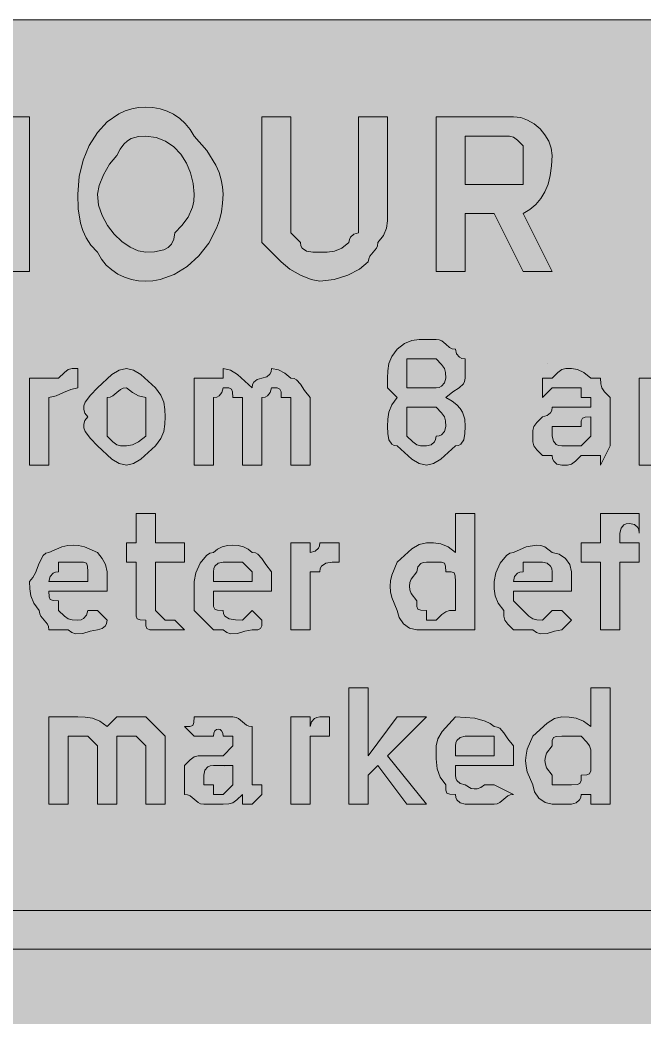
# Model space of a CAD drawing. Header units: metres. Extents: x 10 to 558, y 12 to 259.
# Drawn here: x 206.6 to 284, y 135.1 to 258.7 of the extents above; entities that cross this region are included whole.
import ezdxf

# ---------------------------------------------------------------- set-up
doc = ezdxf.new("R2010")
doc.units = ezdxf.units.M
for name, color, linetype, true_color in [('FILL_FIREBRICK_C36B00', 7, 'Continuous', 0xc36b00), ('FILL_WHITE_FFFFFF', 7, 'Continuous', 0xffffff), ('STROKE_WHITE_FFFFFF', 7, 'Continuous', 0xffffff)]:
    doc.layers.add(name, color=color, linetype=linetype, true_color=true_color)

msp = doc.modelspace()

# ---------------------------------------------------------------- hatches: boundary and pattern name
at = {"layer": 'FILL_FIREBRICK_C36B00', "true_color": 0xc36b00}
h = msp.add_hatch(color=7, dxfattribs=at)
h.dxf.hatch_style = 1
h.paths.add_polyline_path([(552.54, 258.7), (553.8, 258.57), (554.83, 258.21), (555.75, 257.52), (557.14, 255.91), (557.56, 255.2), (557.85, 254.52), (558.11, 253.13), (558.15, 251.52), (558.15, 18.72), (558.15, 15.12), (557.75, 15.07), (557.44, 14.91), (556.95, 14.37), (556.46, 13.6), (555.75, 12.72), (554.83, 12.03), (553.8, 11.67), (552.54, 11.54), (550.95, 11.52), (16.95, 11.52), (13.35, 11.52), (12.6, 12.12), (11.83, 12.53), (10.95, 12.72), (10.26, 14.33), (9.9, 15.72), (9.77, 17.11), (9.75, 18.72), (9.75, 251.52), (9.75, 255.12), (10.35, 255.87), (10.76, 256.64), (10.95, 257.52), (11.83, 257.71), (12.6, 258.12), (13.35, 258.72), (16.95, 258.72), (550.95, 258.72), (552.54, 258.7)])
at = {"layer": 'FILL_WHITE_FFFFFF', "true_color": 0xffffff}
h = msp.add_hatch(color=7, dxfattribs=at)
h.dxf.hatch_style = 1
h.paths.add_polyline_path([(223.93, 247.69), (224.79, 247.41), (225.6, 247.02), (226.36, 246.51), (227.04, 245.89), (227.65, 245.16), (228.15, 244.32), (229.72, 242.52), (230.85, 240.72), (231.24, 239.82), (231.52, 238.92), (231.69, 238.02), (231.75, 237.12), (231.69, 236.01), (231.53, 234.93), (231.28, 233.9), (230.92, 232.9), (229.98, 231.07), (228.75, 229.47), (227.3, 228.16), (225.67, 227.16), (223.94, 226.54), (223.05, 226.38), (222.15, 226.32), (221.25, 226.38), (220.37, 226.54), (219.51, 226.83), (218.7, 227.22), (217.94, 227.73), (217.26, 228.34), (216.65, 229.08), (216.15, 229.92), (215.36, 230.82), (214.76, 231.72), (214.34, 232.62), (214.05, 233.52), (213.79, 235.32), (213.75, 237.12), (213.91, 239.31), (214.39, 241.34), (215.14, 243.17), (216.15, 244.77), (217.38, 246.08), (218.81, 247.08), (219.59, 247.44), (220.41, 247.7), (221.26, 247.86), (222.15, 247.92), (223.05, 247.86), (223.93, 247.69)])
h.paths.add_polyline_path([(220.35, 244.02), (219.9, 243.73), (219.45, 243.31), (219, 242.71), (218.55, 241.92), (217.67, 240.83), (216.9, 239.52), (216.36, 238.21), (216.15, 237.12), (216.31, 235.78), (216.75, 234.48), (217.42, 233.26), (218.25, 232.17), (219.2, 231.25), (220.2, 230.54), (221.2, 230.08), (222.15, 229.92), (223.22, 229.96), (224.4, 230.22), (224.93, 230.51), (225.36, 230.93), (225.64, 231.53), (225.75, 232.32), (226.63, 233.24), (227.4, 234.27), (227.94, 235.53), (228.1, 236.27), (228.15, 237.12), (228.04, 238.46), (227.72, 239.76), (227.2, 240.98), (226.5, 242.07), (225.63, 242.99), (224.61, 243.7), (223.44, 244.16), (222.15, 244.32), (221.25, 244.28), (220.35, 244.02)], flags=16)
h = msp.add_hatch(color=7, dxfattribs=at)
h.dxf.hatch_style = 1
h.paths.add_polyline_path([(204.15, 235.92), (195.75, 235.92), (195.75, 227.52), (192.15, 227.52), (192.15, 246.72), (195.75, 246.72), (195.75, 239.52), (204.15, 239.52), (204.15, 246.72), (207.75, 246.72), (207.75, 227.52), (204.15, 227.52), (204.15, 235.92)])
h = msp.add_hatch(color=7, dxfattribs=at)
h.dxf.hatch_style = 1
h.paths.add_polyline_path([(240.15, 234.72), (240.15, 233.52), (240.15, 232.32), (241.35, 231.12), (241.4, 230.72), (241.56, 230.43), (242.1, 230.07), (242.87, 229.94), (243.75, 229.92), (244.65, 229.94), (245.55, 230.07), (246.45, 230.43), (247.35, 231.12), (247.4, 231.52), (247.54, 231.81), (247.95, 232.17), (248.55, 232.32), (248.55, 233.52), (248.55, 234.72), (248.55, 246.72), (252.15, 246.72), (252.15, 234.72), (252.13, 233.82), (252, 232.92), (251.64, 232.02), (250.95, 231.12), (250.9, 230.72), (250.76, 230.41), (250.35, 229.92), (249.94, 229.43), (249.8, 229.12), (249.75, 228.72), (248.64, 227.84), (247.2, 227.07), (245.53, 226.53), (243.75, 226.32), (242.66, 226.53), (241.35, 227.07), (240.04, 227.84), (238.95, 228.72), (236.55, 231.12), (236.55, 234.72), (236.55, 246.72), (240.15, 246.72), (240.15, 234.72)])
h = msp.add_hatch(color=7, dxfattribs=at)
h.dxf.hatch_style = 1
h.paths.add_polyline_path([(267.75, 246.72), (268.65, 246.61), (269.51, 246.31), (270.32, 245.83), (271.05, 245.22), (271.66, 244.49), (272.14, 243.68), (272.44, 242.82), (272.55, 241.92), (272.49, 240.63), (272.32, 239.44), (272.04, 238.38), (271.65, 237.42), (271.14, 236.58), (270.52, 235.84), (269.79, 235.23), (268.95, 234.72), (272.55, 227.52), (268.95, 227.52), (265.35, 234.72), (261.75, 234.72), (261.75, 227.52), (258.15, 227.52), (258.15, 246.72), (267.75, 246.72)])
h.paths.add_polyline_path([(268.95, 238.32), (268.95, 240.72), (268.95, 243.12), (268.24, 243.81), (267.75, 244.17), (267.26, 244.3), (266.55, 244.32), (261.75, 244.32), (261.75, 238.32), (266.55, 238.32), (268.95, 238.32)], flags=16)
h = msp.add_hatch(color=7, dxfattribs=at)
h.dxf.hatch_style = 1
h.paths.add_polyline_path([(261.16, 210.57), (261.45, 210.12), (261.71, 209.22), (261.75, 208.32), (261.73, 207.44), (261.6, 206.67), (261.24, 206.13), (260.95, 205.97), (260.55, 205.92), (258.75, 204.27), (257.85, 203.73), (256.95, 203.52), (256.05, 203.73), (255.15, 204.27), (253.35, 205.92), (252.95, 205.97), (252.66, 206.13), (252.3, 206.67), (252.17, 207.44), (252.15, 208.32), (252.17, 209.22), (252.3, 210.12), (252.66, 211.02), (253.35, 211.92), (252.15, 213.12), (252.15, 214.32), (252.17, 215.22), (252.3, 216.12), (252.66, 217.02), (253.35, 217.92), (254.25, 218.61), (255.15, 218.97), (256.05, 219.1), (256.95, 219.12), (258.15, 219.12), (258.55, 219.07), (258.86, 218.93), (259.35, 218.52), (259.84, 218.11), (260.15, 217.97), (260.55, 217.92), (260.7, 217.32), (261.06, 216.91), (261.35, 216.77), (261.75, 216.72), (261.75, 214.32), (261.7, 213.92), (261.54, 213.61), (261, 213.12), (260.23, 212.63), (259.35, 211.92), (260.14, 211.47), (260.74, 211.02), (261.16, 210.57)])
h.paths.add_polyline_path([(254.55, 207.12), (255.26, 206.43), (255.75, 206.07), (256.24, 205.94), (256.95, 205.92), (257.55, 206.07), (257.96, 206.43), (258.1, 206.72), (258.15, 207.12), (258.55, 207.17), (258.84, 207.31), (259.2, 207.72), (259.35, 208.32), (259.33, 209.03), (259.2, 209.52), (258.84, 210.01), (258.15, 210.72), (256.95, 210.72), (254.55, 210.72), (254.55, 208.32), (254.55, 207.12)], flags=16)
h.paths.add_polyline_path([(258.55, 213.17), (258.84, 213.31), (259.2, 213.72), (259.35, 214.32), (259.33, 215.03), (259.2, 215.52), (258.84, 216.01), (258.15, 216.72), (256.95, 216.72), (254.55, 216.72), (254.55, 214.32), (254.55, 213.12), (255.75, 213.12), (256.95, 213.12), (258.15, 213.12), (258.55, 213.17)], flags=16)
h = msp.add_hatch(color=7, dxfattribs=at)
h.dxf.hatch_style = 1
h.paths.add_polyline_path([(211.35, 214.32), (212.06, 215.01), (212.55, 215.37), (213.04, 215.5), (213.75, 215.52), (213.75, 213.12), (212.85, 212.93), (211.95, 212.52), (211.05, 212.11), (210.15, 211.92), (210.15, 210.72), (210.15, 203.52), (207.75, 203.52), (207.75, 214.32), (210.15, 214.32), (211.35, 214.32)])
h = msp.add_hatch(color=7, dxfattribs=at)
h.dxf.hatch_style = 1
h.paths.add_polyline_path([(214.46, 210.42), (214.49, 210.87), (214.65, 211.32), (215.29, 212.22), (216.15, 213.12), (217.95, 214.77), (218.85, 215.31), (219.75, 215.52), (220.65, 215.31), (221.55, 214.77), (223.35, 213.12), (224.04, 212.22), (224.4, 211.32), (224.53, 210.42), (224.55, 209.52), (224.53, 208.62), (224.4, 207.72), (224.04, 206.82), (223.35, 205.92), (221.55, 204.27), (220.65, 203.73), (219.75, 203.52), (218.85, 203.73), (217.95, 204.27), (216.15, 205.92), (215.29, 206.82), (214.65, 207.72), (214.49, 208.17), (214.46, 208.62), (214.61, 209.07), (214.95, 209.52), (214.61, 209.97), (214.46, 210.42)])
h.paths.add_polyline_path([(219.04, 212.93), (218.55, 212.52), (218.06, 212.11), (217.75, 211.97), (217.35, 211.92), (217.35, 209.52), (217.35, 207.12), (218.06, 206.43), (218.55, 206.07), (219.04, 205.94), (219.75, 205.92), (220.5, 206.07), (221.27, 206.43), (222.15, 207.12), (222.15, 209.52), (222.15, 211.92), (221.27, 212.11), (220.5, 212.52), (219.75, 213.12), (219.35, 213.07), (219.04, 212.93)], flags=16)
h = msp.add_hatch(color=7, dxfattribs=at)
h.dxf.hatch_style = 1
h.paths.add_polyline_path([(231.75, 214.32), (231.75, 215.52), (232.65, 215.31), (233.55, 214.77), (235.35, 213.12), (235.4, 213.52), (235.54, 213.81), (235.95, 214.17), (236.55, 214.32), (237.15, 214.47), (237.56, 214.83), (237.7, 215.12), (237.75, 215.52), (238.63, 215.33), (239.4, 214.92), (240.15, 214.32), (240.55, 214.27), (240.86, 214.11), (241.35, 213.57), (241.84, 212.8), (242.55, 211.92), (242.55, 203.52), (240.15, 203.52), (240.15, 210.72), (240.15, 211.92), (238.95, 211.92), (238.93, 212.61), (238.8, 212.97), (238.44, 213.1), (237.75, 213.12), (237.6, 212.52), (237.24, 212.11), (236.95, 211.97), (236.55, 211.92), (236.55, 210.72), (236.55, 203.52), (234.15, 203.52), (234.15, 210.72), (234.15, 211.92), (232.95, 211.92), (232.93, 212.61), (232.8, 212.97), (232.44, 213.1), (231.75, 213.12), (231.6, 212.52), (231.24, 212.11), (230.95, 211.97), (230.55, 211.92), (230.55, 210.72), (230.55, 203.52), (228.15, 203.52), (228.15, 214.32), (230.55, 214.32), (231.75, 214.32)])
h = msp.add_hatch(color=7, dxfattribs=at)
h.dxf.hatch_style = 1
h.paths.add_polyline_path([(273.26, 215.01), (273.75, 215.37), (274.24, 215.5), (274.95, 215.52), (275.7, 215.37), (276.47, 215.01), (277.35, 214.32), (278.55, 214.32), (278.57, 213.61), (278.7, 213.12), (279.06, 212.63), (279.75, 211.92), (279.75, 209.52), (279.75, 207.12), (279.75, 205.92), (278.55, 203.52), (278.55, 204.72), (277.35, 204.72), (276.15, 204.72), (275.44, 204.03), (274.95, 203.67), (274.46, 203.54), (273.75, 203.52), (273.15, 203.67), (272.74, 204.03), (272.6, 204.32), (272.55, 204.72), (271.35, 204.72), (270.66, 205.43), (270.3, 205.92), (270.17, 206.41), (270.15, 207.12), (270.17, 207.83), (270.3, 208.32), (270.66, 208.81), (271.35, 209.52), (271.95, 209.67), (272.36, 210.03), (272.5, 210.32), (272.55, 210.72), (273.75, 210.72), (274.95, 210.72), (277.35, 210.72), (277.35, 211.92), (276.15, 211.92), (276.15, 213.12), (273.75, 213.12), (272.55, 213.12), (271.35, 211.92), (271.35, 214.32), (272.55, 214.32), (273.26, 215.01)])
h.paths.add_polyline_path([(277.35, 207.12), (277.35, 209.52), (276.66, 209.5), (276.3, 209.37), (276.17, 209.01), (276.15, 208.32), (274.95, 208.32), (273.75, 208.32), (272.55, 208.32), (272.55, 207.12), (272.7, 206.52), (273.06, 206.11), (273.35, 205.97), (273.75, 205.92), (276.15, 205.92), (277.35, 207.12)], flags=16)
h = msp.add_hatch(color=7, dxfattribs=at)
h.dxf.hatch_style = 1
h.paths.add_polyline_path([(286.95, 214.32), (286.95, 215.52), (287.85, 215.31), (288.75, 214.77), (290.55, 213.12), (290.6, 213.52), (290.74, 213.81), (291.15, 214.17), (291.75, 214.32), (292.35, 214.47), (292.76, 214.83), (292.9, 215.12), (292.95, 215.52), (293.83, 215.33), (294.6, 214.92), (295.35, 214.32), (295.75, 214.27), (296.06, 214.11), (296.55, 213.57), (297.04, 212.8), (297.75, 211.92), (297.75, 203.52), (295.35, 203.52), (295.35, 210.72), (295.35, 211.92), (294.15, 211.92), (294.13, 212.61), (294, 212.97), (293.64, 213.1), (292.95, 213.12), (292.8, 212.52), (292.44, 212.11), (292.15, 211.97), (291.75, 211.92), (291.75, 210.72), (291.75, 203.52), (289.35, 203.52), (289.35, 210.72), (289.35, 211.92), (288.15, 211.92), (288.13, 212.61), (288, 212.97), (287.64, 213.1), (286.95, 213.12), (286.8, 212.52), (286.44, 212.11), (286.15, 211.97), (285.75, 211.92), (285.75, 210.72), (285.75, 203.52), (283.35, 203.52), (283.35, 214.32), (285.75, 214.32), (286.95, 214.32)])
h = msp.add_hatch(color=7, dxfattribs=at)
h.dxf.hatch_style = 1
h.paths.add_polyline_path([(224.55, 184.32), (225.75, 184.32), (226.95, 183.12), (223.35, 183.12), (222.66, 183.14), (222.3, 183.27), (222.17, 183.63), (222.15, 184.32), (221.46, 184.34), (221.1, 184.47), (220.97, 184.83), (220.95, 185.52), (220.95, 191.52), (219.75, 191.52), (219.75, 193.92), (220.95, 193.92), (220.95, 197.52), (223.35, 197.52), (223.35, 193.92), (226.95, 193.92), (226.95, 191.52), (223.35, 191.52), (223.35, 185.52), (224.55, 184.32)])
h = msp.add_hatch(color=7, dxfattribs=at)
h.dxf.hatch_style = 1
h.paths.add_polyline_path([(255.75, 183.12), (254.87, 183.33), (254.1, 183.87), (253.56, 184.64), (253.35, 185.52), (252.67, 187.13), (252.51, 187.84), (252.45, 188.52), (252.51, 189.2), (252.67, 189.91), (253.35, 191.52), (255.15, 193.17), (256.05, 193.71), (256.95, 193.92), (257.85, 193.9), (258.75, 193.77), (259.65, 193.41), (260.55, 192.72), (260.55, 197.52), (262.95, 197.52), (262.95, 183.12), (260.55, 183.12), (259.35, 183.12), (258.15, 183.12), (255.75, 183.12)])
h.paths.add_polyline_path([(259.35, 185.37), (259.84, 185.5), (260.55, 185.52), (260.55, 186.72), (260.55, 189.12), (260.53, 189.81), (260.4, 190.17), (260.04, 190.3), (259.35, 190.32), (259.33, 191.01), (259.2, 191.37), (258.84, 191.5), (258.15, 191.52), (256.95, 191.52), (256.55, 191.47), (256.26, 191.33), (255.9, 190.92), (255.75, 190.32), (255.07, 189.42), (254.91, 188.97), (254.85, 188.52), (254.91, 188.07), (255.07, 187.62), (255.75, 186.72), (255.77, 186.03), (255.9, 185.67), (256.26, 185.54), (256.95, 185.52), (256.95, 184.32), (258.15, 184.32), (258.86, 185.01), (259.35, 185.37)], flags=16)
h = msp.add_hatch(color=7, dxfattribs=at)
h.dxf.hatch_style = 1
h.paths.add_polyline_path([(280.95, 183.12), (278.55, 183.12), (278.55, 191.52), (276.15, 191.52), (276.15, 193.92), (278.55, 193.92), (278.55, 195.12), (278.55, 197.52), (280.95, 197.52), (282.15, 197.52), (283.35, 197.52), (283.35, 195.12), (283.3, 195.52), (283.16, 195.81), (282.75, 196.17), (282.15, 196.32), (281.75, 196.27), (281.46, 196.13), (281.1, 195.72), (280.95, 195.12), (280.95, 193.92), (283.35, 193.92), (283.35, 191.52), (280.95, 191.52), (280.95, 183.12)])
h = msp.add_hatch(color=7, dxfattribs=at)
h.dxf.hatch_style = 1
h.paths.add_polyline_path([(210.1, 183.52), (209.96, 183.83), (209.55, 184.32), (209.14, 184.81), (209, 185.12), (208.95, 185.52), (208.26, 186.42), (207.9, 187.32), (207.77, 188.22), (207.75, 189.12), (208.15, 189.62), (208.46, 190.19), (208.95, 191.37), (209.44, 192.33), (209.75, 192.61), (210.15, 192.72), (211.76, 193.39), (212.47, 193.56), (213.15, 193.62), (213.83, 193.56), (214.54, 193.39), (216.15, 192.72), (216.75, 191.97), (217.16, 191.2), (217.35, 190.32), (217.35, 187.92), (210.15, 187.92), (210.17, 187.23), (210.3, 186.87), (210.66, 186.74), (211.35, 186.72), (211.35, 185.52), (212.06, 184.83), (212.55, 184.47), (213.04, 184.34), (213.75, 184.32), (214.15, 184.37), (214.44, 184.51), (214.8, 184.92), (214.95, 185.52), (216.15, 185.52), (217.35, 184.32), (217.3, 183.92), (217.16, 183.63), (216.75, 183.27), (216.15, 183.12), (215.25, 182.95), (214.35, 182.67), (213.45, 182.61), (213, 182.78), (212.55, 183.12), (210.15, 183.12), (210.1, 183.52)])
h.paths.add_polyline_path([(214.95, 190.32), (214.93, 191.01), (214.8, 191.37), (214.44, 191.5), (213.75, 191.52), (211.35, 191.52), (211.35, 190.32), (210.95, 190.27), (210.66, 190.13), (210.3, 189.72), (210.15, 189.12), (214.95, 189.12), (214.95, 190.32)], flags=16)
h = msp.add_hatch(color=7, dxfattribs=at)
h.dxf.hatch_style = 1
h.paths.add_polyline_path([(228.15, 185.52), (228.15, 189.12), (228.36, 190.19), (228.9, 191.37), (229.67, 192.33), (230.1, 192.61), (230.55, 192.72), (231.05, 193.11), (231.64, 193.39), (232.28, 193.56), (232.95, 193.62), (233.62, 193.56), (234.26, 193.39), (234.85, 193.11), (235.35, 192.72), (235.75, 192.67), (236.06, 192.51), (236.55, 191.97), (237.04, 191.2), (237.75, 190.32), (237.75, 187.92), (230.55, 187.92), (230.55, 186.72), (230.57, 186.03), (230.7, 185.67), (231.06, 185.54), (231.75, 185.52), (231.8, 185.12), (231.96, 184.83), (232.5, 184.47), (233.27, 184.34), (234.15, 184.32), (235.35, 185.52), (236.55, 184.32), (236.53, 183.63), (236.4, 183.27), (236.04, 183.14), (235.35, 183.12), (234.45, 182.95), (233.55, 182.67), (232.65, 182.61), (232.2, 182.78), (231.75, 183.12), (230.55, 183.12), (228.15, 185.52)])
h.paths.add_polyline_path([(235.35, 190.32), (234.15, 191.52), (231.75, 191.52), (231.15, 191.37), (230.74, 191.01), (230.6, 190.72), (230.55, 190.32), (230.55, 189.12), (235.35, 189.12), (235.35, 190.32)], flags=16)
h = msp.add_hatch(color=7, dxfattribs=at)
h.dxf.hatch_style = 1
h.paths.add_polyline_path([(243.15, 192.87), (243.56, 193.23), (243.7, 193.52), (243.75, 193.92), (246.15, 193.92), (246.15, 191.52), (245.27, 191.5), (244.5, 191.37), (243.96, 191.01), (243.8, 190.72), (243.75, 190.32), (242.55, 190.32), (242.55, 189.12), (242.55, 183.12), (240.15, 183.12), (240.15, 193.92), (242.55, 193.92), (242.55, 192.72), (243.15, 192.87)])
h = msp.add_hatch(color=7, dxfattribs=at)
h.dxf.hatch_style = 1
h.paths.add_polyline_path([(267.06, 183.83), (266.7, 184.32), (266.57, 184.81), (266.55, 185.52), (265.86, 186.42), (265.5, 187.32), (265.37, 188.22), (265.35, 189.12), (265.56, 190.19), (266.1, 191.37), (266.87, 192.33), (267.3, 192.61), (267.75, 192.72), (269.34, 193.39), (270.6, 193.62), (271.14, 193.56), (271.63, 193.39), (272.55, 192.72), (273.43, 192.51), (274.2, 191.97), (274.74, 191.2), (274.95, 190.32), (274.95, 187.92), (267.75, 187.92), (267.75, 186.72), (268.95, 185.52), (269.66, 184.83), (270.15, 184.47), (270.64, 184.34), (271.35, 184.32), (272.55, 185.52), (273.75, 185.52), (274.95, 184.32), (273.75, 183.12), (272.85, 182.95), (271.95, 182.67), (271.05, 182.61), (270.6, 182.78), (270.15, 183.12), (267.75, 183.12), (267.06, 183.83)])
h.paths.add_polyline_path([(272.55, 190.32), (272.5, 190.72), (272.36, 191.01), (271.95, 191.37), (271.35, 191.52), (268.95, 191.52), (268.95, 190.32), (268.55, 190.27), (268.26, 190.13), (267.9, 189.72), (267.75, 189.12), (272.55, 189.12), (272.55, 190.32)], flags=16)
h = msp.add_hatch(color=7, dxfattribs=at)
h.dxf.hatch_style = 1
h.paths.add_polyline_path([(253.35, 172.32), (256.95, 172.32), (252.15, 167.52), (256.95, 161.52), (254.55, 161.52), (250.95, 166.32), (249.75, 165.12), (249.75, 161.52), (247.35, 161.52), (247.35, 175.92), (249.75, 175.92), (249.75, 167.52), (253.35, 172.32)])
h = msp.add_hatch(color=7, dxfattribs=at)
h.dxf.hatch_style = 1
h.paths.add_polyline_path([(275.96, 162.03), (275.55, 161.67), (274.95, 161.52), (273.75, 161.52), (272.55, 161.52), (271.67, 161.73), (270.9, 162.27), (270.36, 163.04), (270.15, 163.92), (269.47, 165.53), (269.31, 166.24), (269.25, 166.92), (269.31, 167.6), (269.47, 168.31), (270.15, 169.92), (271.95, 171.57), (272.85, 172.11), (273.75, 172.32), (274.65, 172.3), (275.55, 172.17), (276.45, 171.81), (277.35, 171.12), (277.35, 175.92), (279.75, 175.92), (279.75, 161.52), (277.35, 161.52), (277.35, 162.72), (276.15, 162.72), (276.1, 162.32), (275.96, 162.03)])
h.paths.add_polyline_path([(276, 164.07), (276.13, 164.43), (276.15, 165.12), (276.84, 165.14), (277.2, 165.27), (277.33, 165.63), (277.35, 166.32), (277.35, 167.52), (277.33, 168.23), (277.2, 168.72), (276.84, 169.21), (276.15, 169.92), (274.95, 169.92), (273.75, 169.92), (273.06, 169.9), (272.7, 169.77), (272.57, 169.41), (272.55, 168.72), (271.87, 167.82), (271.71, 167.37), (271.65, 166.92), (271.71, 166.47), (271.87, 166.02), (272.55, 165.12), (272.55, 163.92), (273.75, 163.92), (274.95, 163.92), (275.64, 163.94), (276, 164.07)], flags=16)
h = msp.add_hatch(color=7, dxfattribs=at)
h.dxf.hatch_style = 1
h.paths.add_polyline_path([(214.65, 172.3), (215.55, 172.17), (216.45, 171.81), (217.35, 171.12), (218.55, 172.32), (219.75, 172.32), (222.15, 172.32), (224.55, 169.92), (224.55, 168.72), (224.55, 161.52), (222.15, 161.52), (222.15, 168.72), (220.95, 169.92), (219.75, 169.92), (218.55, 169.92), (218.55, 168.72), (218.55, 161.52), (216.15, 161.52), (216.15, 168.72), (214.95, 169.92), (213.75, 169.92), (212.55, 169.92), (212.55, 168.72), (212.55, 161.52), (210.15, 161.52), (210.15, 172.32), (212.55, 172.32), (213.75, 172.32), (214.65, 172.3)])
h = msp.add_hatch(color=7, dxfattribs=at)
h.dxf.hatch_style = 1
h.paths.add_polyline_path([(228, 171.27), (228.13, 171.63), (228.15, 172.32), (229.35, 172.32), (230.55, 172.32), (232.95, 172.32), (233.35, 172.27), (233.66, 172.13), (234.15, 171.72), (234.64, 171.31), (234.95, 171.17), (235.35, 171.12), (235.35, 169.92), (235.35, 167.52), (235.35, 163.92), (236.55, 163.92), (236.55, 162.72), (235.35, 161.52), (234.15, 161.52), (234.15, 162.72), (233.44, 162.03), (232.95, 161.67), (232.46, 161.54), (231.75, 161.52), (230.55, 161.52), (229.35, 161.52), (228.95, 161.57), (228.64, 161.71), (228.15, 162.12), (227.66, 162.53), (227.35, 162.67), (226.95, 162.72), (226.95, 165.12), (226.95, 166.32), (227.66, 167.01), (228.15, 167.37), (228.64, 167.5), (229.35, 167.52), (230.55, 167.52), (231.75, 167.52), (232.95, 168.72), (232.95, 169.92), (231.75, 169.92), (231.7, 170.31), (231.56, 170.59), (231.37, 170.76), (231.15, 170.82), (230.93, 170.76), (230.74, 170.59), (230.6, 170.31), (230.55, 169.92), (229.35, 169.92), (228.15, 169.92), (226.95, 171.12), (227.64, 171.14), (228, 171.27)])
h.paths.add_polyline_path([(232.95, 163.92), (232.95, 165.12), (232.95, 166.32), (231.75, 166.32), (230.55, 166.32), (230.15, 166.27), (229.86, 166.13), (229.5, 165.72), (229.35, 165.12), (229.35, 163.92), (230.55, 163.92), (230.55, 162.72), (231.75, 162.72), (232.95, 163.92)], flags=16)
h = msp.add_hatch(color=7, dxfattribs=at)
h.dxf.hatch_style = 1
h.paths.add_polyline_path([(242.7, 171.72), (243.06, 172.13), (243.35, 172.27), (243.75, 172.32), (244.95, 172.32), (244.95, 169.92), (242.55, 169.92), (242.55, 168.72), (242.55, 167.52), (242.55, 161.52), (240.15, 161.52), (240.15, 172.32), (242.55, 172.32), (242.55, 171.12), (242.7, 171.72)])
h = msp.add_hatch(color=7, dxfattribs=at)
h.dxf.hatch_style = 1
h.paths.add_polyline_path([(260.74, 162.03), (260.6, 162.32), (260.55, 162.72), (259.86, 162.74), (259.5, 162.87), (259.37, 163.23), (259.35, 163.92), (258.66, 164.84), (258.3, 165.87), (258.17, 167.13), (258.15, 168.72), (258.36, 169.62), (258.9, 170.52), (260.55, 172.32), (262.95, 172.17), (264.26, 171.81), (264.85, 171.52), (265.35, 171.12), (265.75, 171.07), (266.06, 170.91), (266.55, 170.37), (267.04, 169.6), (267.75, 168.72), (267.75, 166.32), (260.55, 166.32), (260.55, 165.12), (260.6, 164.72), (260.74, 164.43), (261.15, 164.07), (261.75, 163.92), (262.5, 163.47), (262.86, 163.39), (263.27, 163.41), (263.7, 163.58), (264.15, 163.92), (265.35, 163.92), (267.75, 162.72), (267.35, 162.67), (267.04, 162.53), (266.55, 162.12), (266.06, 161.71), (265.75, 161.57), (265.35, 161.52), (261.75, 161.52), (261.15, 161.67), (260.74, 162.03)])
h.paths.add_polyline_path([(265.35, 169.92), (264.15, 169.92), (261.75, 169.92), (261.15, 169.77), (260.74, 169.41), (260.6, 169.12), (260.55, 168.72), (260.55, 167.52), (265.35, 167.52), (265.35, 169.92)], flags=16)
h = msp.add_hatch(color=7, dxfattribs=at)
h.dxf.hatch_style = 1
h.paths.add_polyline_path([(76.95, 138.72), (69.75, 138.72), (62.55, 145.92), (69.75, 153.12), (76.95, 153.12), (72.15, 148.32), (505.35, 148.32), (505.35, 143.52), (72.15, 143.52), (76.95, 138.72)])

# ---------------------------------------------------------------- linework, layer by layer
at = {"layer": 'FILL_FIREBRICK_C36B00', "lineweight": 0, "true_color": 0xc36b00}
msp.add_lwpolyline([(550.95, 11.52), (16.95, 11.52), (13.35, 11.52), (12.6, 12.12), (11.83, 12.53), (10.95, 12.72), (10.26, 14.33), (9.9, 15.72), (9.77, 17.11), (9.75, 18.72), (9.75, 251.52), (9.75, 255.12), (10.35, 255.87), (10.76, 256.64), (10.95, 257.52), (11.83, 257.71), (12.6, 258.12), (13.35, 258.72), (16.95, 258.72), (550.95, 258.72)], dxfattribs=at)
at = {"layer": 'FILL_WHITE_FFFFFF', "lineweight": 0, "true_color": 0xffffff}
for points in [[(223.93, 247.69), (224.79, 247.41), (225.6, 247.02), (226.36, 246.51), (227.04, 245.89), (227.65, 245.16), (228.15, 244.32), (229.72, 242.52), (230.85, 240.72), (231.24, 239.82), (231.52, 238.92), (231.69, 238.02), (231.75, 237.12), (231.69, 236.01), (231.53, 234.93), (231.28, 233.9), (230.92, 232.9), (229.98, 231.07), (228.75, 229.47), (227.3, 228.16), (225.67, 227.16), (223.94, 226.54), (223.05, 226.38), (222.15, 226.32), (221.25, 226.38), (220.37, 226.54), (219.51, 226.83), (218.7, 227.22), (217.94, 227.73), (217.26, 228.34), (216.65, 229.08), (216.15, 229.92), (215.36, 230.82), (214.76, 231.72), (214.34, 232.62), (214.05, 233.52), (213.79, 235.32), (213.75, 237.12), (213.91, 239.31), (214.39, 241.34), (215.14, 243.17), (216.15, 244.77), (217.38, 246.08), (218.81, 247.08), (219.59, 247.44), (220.41, 247.7), (221.26, 247.86), (222.15, 247.92), (223.05, 247.86)], [(204.15, 235.92), (195.75, 235.92), (195.75, 227.52), (192.15, 227.52), (192.15, 246.72), (195.75, 246.72), (195.75, 239.52), (204.15, 239.52), (204.15, 246.72), (207.75, 246.72), (207.75, 227.52), (204.15, 227.52)], [(240.15, 234.72), (240.15, 233.52), (240.15, 232.32), (241.35, 231.12), (241.4, 230.72), (241.56, 230.43), (242.1, 230.07), (242.87, 229.94), (243.75, 229.92), (244.65, 229.94), (245.55, 230.07), (246.45, 230.43), (247.35, 231.12), (247.4, 231.52), (247.54, 231.81), (247.95, 232.17), (248.55, 232.32), (248.55, 233.52), (248.55, 234.72), (248.55, 246.72), (252.15, 246.72), (252.15, 234.72), (252.13, 233.82), (252, 232.92), (251.64, 232.02), (250.95, 231.12), (250.9, 230.72), (250.76, 230.41), (250.35, 229.92), (249.94, 229.43), (249.8, 229.12), (249.75, 228.72), (248.64, 227.84), (247.2, 227.07), (245.53, 226.53), (243.75, 226.32), (242.66, 226.53), (241.35, 227.07), (240.04, 227.84), (238.95, 228.72), (236.55, 231.12), (236.55, 234.72), (236.55, 246.72), (240.15, 246.72)], [(267.75, 246.72), (268.65, 246.61), (269.51, 246.31), (270.32, 245.83), (271.05, 245.22), (271.66, 244.49), (272.14, 243.68), (272.44, 242.82), (272.55, 241.92), (272.49, 240.63), (272.32, 239.44), (272.04, 238.38), (271.65, 237.42), (271.14, 236.58), (270.52, 235.84), (269.79, 235.23), (268.95, 234.72), (272.55, 227.52), (268.95, 227.52), (265.35, 234.72), (261.75, 234.72), (261.75, 227.52), (258.15, 227.52), (258.15, 246.72)], [(220.35, 244.02), (219.9, 243.73), (219.45, 243.31), (219, 242.71), (218.55, 241.92), (217.67, 240.83), (216.9, 239.52), (216.36, 238.21), (216.15, 237.12), (216.31, 235.78), (216.75, 234.48), (217.42, 233.26), (218.25, 232.17), (219.2, 231.25), (220.2, 230.54), (221.2, 230.08), (222.15, 229.92), (223.22, 229.96), (224.4, 230.22), (224.93, 230.51), (225.36, 230.93), (225.64, 231.53), (225.75, 232.32), (226.63, 233.24), (227.4, 234.27), (227.94, 235.53), (228.1, 236.27), (228.15, 237.12), (228.04, 238.46), (227.72, 239.76), (227.2, 240.98), (226.5, 242.07), (225.63, 242.99), (224.61, 243.7), (223.44, 244.16), (222.15, 244.32), (221.25, 244.28)], [(268.95, 238.32), (268.95, 240.72), (268.95, 243.12), (268.24, 243.81), (267.75, 244.17), (267.26, 244.3), (266.55, 244.32), (261.75, 244.32), (261.75, 238.32), (266.55, 238.32)], [(261.16, 210.57), (261.45, 210.12), (261.71, 209.22), (261.75, 208.32), (261.73, 207.44), (261.6, 206.67), (261.24, 206.13), (260.95, 205.97), (260.55, 205.92), (258.75, 204.27), (257.85, 203.73), (256.95, 203.52), (256.05, 203.73), (255.15, 204.27), (253.35, 205.92), (252.95, 205.97), (252.66, 206.13), (252.3, 206.67), (252.17, 207.44), (252.15, 208.32), (252.17, 209.22), (252.3, 210.12), (252.66, 211.02), (253.35, 211.92), (252.15, 213.12), (252.15, 214.32), (252.17, 215.22), (252.3, 216.12), (252.66, 217.02), (253.35, 217.92), (254.25, 218.61), (255.15, 218.97), (256.05, 219.1), (256.95, 219.12), (258.15, 219.12), (258.55, 219.07), (258.86, 218.93), (259.35, 218.52), (259.84, 218.11), (260.15, 217.97), (260.55, 217.92), (260.7, 217.32), (261.06, 216.91), (261.35, 216.77), (261.75, 216.72), (261.75, 214.32), (261.7, 213.92), (261.54, 213.61), (261, 213.12), (260.23, 212.63), (259.35, 211.92), (260.14, 211.47), (260.74, 211.02)], [(258.55, 213.17), (258.84, 213.31), (259.2, 213.72), (259.35, 214.32), (259.33, 215.03), (259.2, 215.52), (258.84, 216.01), (258.15, 216.72), (256.95, 216.72), (254.55, 216.72), (254.55, 214.32), (254.55, 213.12), (255.75, 213.12), (256.95, 213.12), (258.15, 213.12)], [(211.35, 214.32), (212.06, 215.01), (212.55, 215.37), (213.04, 215.5), (213.75, 215.52), (213.75, 213.12), (212.85, 212.93), (211.95, 212.52), (211.05, 212.11), (210.15, 211.92), (210.15, 210.72), (210.15, 203.52), (207.75, 203.52), (207.75, 214.32), (210.15, 214.32)], [(214.46, 210.42), (214.49, 210.87), (214.65, 211.32), (215.29, 212.22), (216.15, 213.12), (217.95, 214.77), (218.85, 215.31), (219.75, 215.52), (220.65, 215.31), (221.55, 214.77), (223.35, 213.12), (224.04, 212.22), (224.4, 211.32), (224.53, 210.42), (224.55, 209.52), (224.53, 208.62), (224.4, 207.72), (224.04, 206.82), (223.35, 205.92), (221.55, 204.27), (220.65, 203.73), (219.75, 203.52), (218.85, 203.73), (217.95, 204.27), (216.15, 205.92), (215.29, 206.82), (214.65, 207.72), (214.49, 208.17), (214.46, 208.62), (214.61, 209.07), (214.95, 209.52), (214.61, 209.97)], [(231.75, 214.32), (231.75, 215.52), (232.65, 215.31), (233.55, 214.77), (235.35, 213.12), (235.4, 213.52), (235.54, 213.81), (235.95, 214.17), (236.55, 214.32), (237.15, 214.47), (237.56, 214.83), (237.7, 215.12), (237.75, 215.52), (238.63, 215.33), (239.4, 214.92), (240.15, 214.32), (240.55, 214.27), (240.86, 214.11), (241.35, 213.57), (241.84, 212.8), (242.55, 211.92), (242.55, 203.52), (240.15, 203.52), (240.15, 210.72), (240.15, 211.92), (238.95, 211.92), (238.93, 212.61), (238.8, 212.97), (238.44, 213.1), (237.75, 213.12), (237.6, 212.52), (237.24, 212.11), (236.95, 211.97), (236.55, 211.92), (236.55, 210.72), (236.55, 203.52), (234.15, 203.52), (234.15, 210.72), (234.15, 211.92), (232.95, 211.92), (232.93, 212.61), (232.8, 212.97), (232.44, 213.1), (231.75, 213.12), (231.6, 212.52), (231.24, 212.11), (230.95, 211.97), (230.55, 211.92), (230.55, 210.72), (230.55, 203.52), (228.15, 203.52), (228.15, 214.32), (230.55, 214.32)], [(273.26, 215.01), (273.75, 215.37), (274.24, 215.5), (274.95, 215.52), (275.7, 215.37), (276.47, 215.01), (277.35, 214.32), (278.55, 214.32), (278.57, 213.61), (278.7, 213.12), (279.06, 212.63), (279.75, 211.92), (279.75, 209.52), (279.75, 207.12), (279.75, 205.92), (278.55, 203.52), (278.55, 204.72), (277.35, 204.72), (276.15, 204.72), (275.44, 204.03), (274.95, 203.67), (274.46, 203.54), (273.75, 203.52), (273.15, 203.67), (272.74, 204.03), (272.6, 204.32), (272.55, 204.72), (271.35, 204.72), (270.66, 205.43), (270.3, 205.92), (270.17, 206.41), (270.15, 207.12), (270.17, 207.83), (270.3, 208.32), (270.66, 208.81), (271.35, 209.52), (271.95, 209.67), (272.36, 210.03), (272.5, 210.32), (272.55, 210.72), (273.75, 210.72), (274.95, 210.72), (277.35, 210.72), (277.35, 211.92), (276.15, 211.92), (276.15, 213.12), (273.75, 213.12), (272.55, 213.12), (271.35, 211.92), (271.35, 214.32), (272.55, 214.32)], [(219.04, 212.93), (218.55, 212.52), (218.06, 212.11), (217.75, 211.97), (217.35, 211.92), (217.35, 209.52), (217.35, 207.12), (218.06, 206.43), (218.55, 206.07), (219.04, 205.94), (219.75, 205.92), (220.5, 206.07), (221.27, 206.43), (222.15, 207.12), (222.15, 209.52), (222.15, 211.92), (221.27, 212.11), (220.5, 212.52), (219.75, 213.12), (219.35, 213.07)], [(254.55, 207.12), (255.26, 206.43), (255.75, 206.07), (256.24, 205.94), (256.95, 205.92), (257.55, 206.07), (257.96, 206.43), (258.1, 206.72), (258.15, 207.12), (258.55, 207.17), (258.84, 207.31), (259.2, 207.72), (259.35, 208.32), (259.33, 209.03), (259.2, 209.52), (258.84, 210.01), (258.15, 210.72), (256.95, 210.72), (254.55, 210.72), (254.55, 208.32)], [(277.35, 207.12), (277.35, 209.52), (276.66, 209.5), (276.3, 209.37), (276.17, 209.01), (276.15, 208.32), (274.95, 208.32), (273.75, 208.32), (272.55, 208.32), (272.55, 207.12), (272.7, 206.52), (273.06, 206.11), (273.35, 205.97), (273.75, 205.92), (276.15, 205.92)], [(224.55, 184.32), (225.75, 184.32), (226.95, 183.12), (223.35, 183.12), (222.66, 183.14), (222.3, 183.27), (222.17, 183.63), (222.15, 184.32), (221.46, 184.34), (221.1, 184.47), (220.97, 184.83), (220.95, 185.52), (220.95, 191.52), (219.75, 191.52), (219.75, 193.92), (220.95, 193.92), (220.95, 197.52), (223.35, 197.52), (223.35, 193.92), (226.95, 193.92), (226.95, 191.52), (223.35, 191.52), (223.35, 185.52)], [(255.75, 183.12), (254.87, 183.33), (254.1, 183.87), (253.56, 184.64), (253.35, 185.52), (252.67, 187.13), (252.51, 187.84), (252.45, 188.52), (252.51, 189.2), (252.67, 189.91), (253.35, 191.52), (255.15, 193.17), (256.05, 193.71), (256.95, 193.92), (257.85, 193.9), (258.75, 193.77), (259.65, 193.41), (260.55, 192.72), (260.55, 197.52), (262.95, 197.52), (262.95, 183.12), (260.55, 183.12), (259.35, 183.12), (258.15, 183.12)], [(280.95, 183.12), (278.55, 183.12), (278.55, 191.52), (276.15, 191.52), (276.15, 193.92), (278.55, 193.92), (278.55, 195.12), (278.55, 197.52), (280.95, 197.52), (282.15, 197.52), (283.35, 197.52), (283.35, 195.12), (283.3, 195.52), (283.16, 195.81), (282.75, 196.17), (282.15, 196.32), (281.75, 196.27), (281.46, 196.13), (281.1, 195.72), (280.95, 195.12), (280.95, 193.92), (283.35, 193.92), (283.35, 191.52), (280.95, 191.52)], [(210.1, 183.52), (209.96, 183.83), (209.55, 184.32), (209.14, 184.81), (209, 185.12), (208.95, 185.52), (208.26, 186.42), (207.9, 187.32), (207.77, 188.22), (207.75, 189.12), (208.15, 189.62), (208.46, 190.19), (208.95, 191.37), (209.44, 192.33), (209.75, 192.61), (210.15, 192.72), (211.76, 193.39), (212.47, 193.56), (213.15, 193.62), (213.83, 193.56), (214.54, 193.39), (216.15, 192.72), (216.75, 191.97), (217.16, 191.2), (217.35, 190.32), (217.35, 187.92), (210.15, 187.92), (210.17, 187.23), (210.3, 186.87), (210.66, 186.74), (211.35, 186.72), (211.35, 185.52), (212.06, 184.83), (212.55, 184.47), (213.04, 184.34), (213.75, 184.32), (214.15, 184.37), (214.44, 184.51), (214.8, 184.92), (214.95, 185.52), (216.15, 185.52), (217.35, 184.32), (217.3, 183.92), (217.16, 183.63), (216.75, 183.27), (216.15, 183.12), (215.25, 182.95), (214.35, 182.67), (213.45, 182.61), (213, 182.78), (212.55, 183.12), (210.15, 183.12)], [(228.15, 185.52), (228.15, 189.12), (228.36, 190.19), (228.9, 191.37), (229.67, 192.33), (230.1, 192.61), (230.55, 192.72), (231.05, 193.11), (231.64, 193.39), (232.28, 193.56), (232.95, 193.62), (233.62, 193.56), (234.26, 193.39), (234.85, 193.11), (235.35, 192.72), (235.75, 192.67), (236.06, 192.51), (236.55, 191.97), (237.04, 191.2), (237.75, 190.32), (237.75, 187.92), (230.55, 187.92), (230.55, 186.72), (230.57, 186.03), (230.7, 185.67), (231.06, 185.54), (231.75, 185.52), (231.8, 185.12), (231.96, 184.83), (232.5, 184.47), (233.27, 184.34), (234.15, 184.32), (235.35, 185.52), (236.55, 184.32), (236.53, 183.63), (236.4, 183.27), (236.04, 183.14), (235.35, 183.12), (234.45, 182.95), (233.55, 182.67), (232.65, 182.61), (232.2, 182.78), (231.75, 183.12), (230.55, 183.12)], [(243.15, 192.87), (243.56, 193.23), (243.7, 193.52), (243.75, 193.92), (246.15, 193.92), (246.15, 191.52), (245.27, 191.5), (244.5, 191.37), (243.96, 191.01), (243.8, 190.72), (243.75, 190.32), (242.55, 190.32), (242.55, 189.12), (242.55, 183.12), (240.15, 183.12), (240.15, 193.92), (242.55, 193.92), (242.55, 192.72)], [(267.06, 183.83), (266.7, 184.32), (266.57, 184.81), (266.55, 185.52), (265.86, 186.42), (265.5, 187.32), (265.37, 188.22), (265.35, 189.12), (265.56, 190.19), (266.1, 191.37), (266.87, 192.33), (267.3, 192.61), (267.75, 192.72), (269.34, 193.39), (270.6, 193.62), (271.14, 193.56), (271.63, 193.39), (272.55, 192.72), (273.43, 192.51), (274.2, 191.97), (274.74, 191.2), (274.95, 190.32), (274.95, 187.92), (267.75, 187.92), (267.75, 186.72), (268.95, 185.52), (269.66, 184.83), (270.15, 184.47), (270.64, 184.34), (271.35, 184.32), (272.55, 185.52), (273.75, 185.52), (274.95, 184.32), (273.75, 183.12), (272.85, 182.95), (271.95, 182.67), (271.05, 182.61), (270.6, 182.78), (270.15, 183.12), (267.75, 183.12)], [(214.95, 190.32), (214.93, 191.01), (214.8, 191.37), (214.44, 191.5), (213.75, 191.52), (211.35, 191.52), (211.35, 190.32), (210.95, 190.27), (210.66, 190.13), (210.3, 189.72), (210.15, 189.12), (214.95, 189.12)], [(235.35, 190.32), (234.15, 191.52), (231.75, 191.52), (231.15, 191.37), (230.74, 191.01), (230.6, 190.72), (230.55, 190.32), (230.55, 189.12), (235.35, 189.12)], [(259.35, 185.37), (259.84, 185.5), (260.55, 185.52), (260.55, 186.72), (260.55, 189.12), (260.53, 189.81), (260.4, 190.17), (260.04, 190.3), (259.35, 190.32), (259.33, 191.01), (259.2, 191.37), (258.84, 191.5), (258.15, 191.52), (256.95, 191.52), (256.55, 191.47), (256.26, 191.33), (255.9, 190.92), (255.75, 190.32), (255.07, 189.42), (254.91, 188.97), (254.85, 188.52), (254.91, 188.07), (255.07, 187.62), (255.75, 186.72), (255.77, 186.03), (255.9, 185.67), (256.26, 185.54), (256.95, 185.52), (256.95, 184.32), (258.15, 184.32), (258.86, 185.01)], [(272.55, 190.32), (272.5, 190.72), (272.36, 191.01), (271.95, 191.37), (271.35, 191.52), (268.95, 191.52), (268.95, 190.32), (268.55, 190.27), (268.26, 190.13), (267.9, 189.72), (267.75, 189.12), (272.55, 189.12)], [(253.35, 172.32), (256.95, 172.32), (252.15, 167.52), (256.95, 161.52), (254.55, 161.52), (250.95, 166.32), (249.75, 165.12), (249.75, 161.52), (247.35, 161.52), (247.35, 175.92), (249.75, 175.92), (249.75, 167.52)], [(275.96, 162.03), (275.55, 161.67), (274.95, 161.52), (273.75, 161.52), (272.55, 161.52), (271.67, 161.73), (270.9, 162.27), (270.36, 163.04), (270.15, 163.92), (269.47, 165.53), (269.31, 166.24), (269.25, 166.92), (269.31, 167.6), (269.47, 168.31), (270.15, 169.92), (271.95, 171.57), (272.85, 172.11), (273.75, 172.32), (274.65, 172.3), (275.55, 172.17), (276.45, 171.81), (277.35, 171.12), (277.35, 175.92), (279.75, 175.92), (279.75, 161.52), (277.35, 161.52), (277.35, 162.72), (276.15, 162.72), (276.1, 162.32)], [(214.65, 172.3), (215.55, 172.17), (216.45, 171.81), (217.35, 171.12), (218.55, 172.32), (219.75, 172.32), (222.15, 172.32), (224.55, 169.92), (224.55, 168.72), (224.55, 161.52), (222.15, 161.52), (222.15, 168.72), (220.95, 169.92), (219.75, 169.92), (218.55, 169.92), (218.55, 168.72), (218.55, 161.52), (216.15, 161.52), (216.15, 168.72), (214.95, 169.92), (213.75, 169.92), (212.55, 169.92), (212.55, 168.72), (212.55, 161.52), (210.15, 161.52), (210.15, 172.32), (212.55, 172.32), (213.75, 172.32)], [(228, 171.27), (228.13, 171.63), (228.15, 172.32), (229.35, 172.32), (230.55, 172.32), (232.95, 172.32), (233.35, 172.27), (233.66, 172.13), (234.15, 171.72), (234.64, 171.31), (234.95, 171.17), (235.35, 171.12), (235.35, 169.92), (235.35, 167.52), (235.35, 163.92), (236.55, 163.92), (236.55, 162.72), (235.35, 161.52), (234.15, 161.52), (234.15, 162.72), (233.44, 162.03), (232.95, 161.67), (232.46, 161.54), (231.75, 161.52), (230.55, 161.52), (229.35, 161.52), (228.95, 161.57), (228.64, 161.71), (228.15, 162.12), (227.66, 162.53), (227.35, 162.67), (226.95, 162.72), (226.95, 165.12), (226.95, 166.32), (227.66, 167.01), (228.15, 167.37), (228.64, 167.5), (229.35, 167.52), (230.55, 167.52), (231.75, 167.52), (232.95, 168.72), (232.95, 169.92), (231.75, 169.92), (231.7, 170.31), (231.56, 170.59), (231.37, 170.76), (231.15, 170.82), (230.93, 170.76), (230.74, 170.59), (230.6, 170.31), (230.55, 169.92), (229.35, 169.92), (228.15, 169.92), (226.95, 171.12), (227.64, 171.14)], [(242.7, 171.72), (243.06, 172.13), (243.35, 172.27), (243.75, 172.32), (244.95, 172.32), (244.95, 169.92), (242.55, 169.92), (242.55, 168.72), (242.55, 167.52), (242.55, 161.52), (240.15, 161.52), (240.15, 172.32), (242.55, 172.32), (242.55, 171.12)], [(260.74, 162.03), (260.6, 162.32), (260.55, 162.72), (259.86, 162.74), (259.5, 162.87), (259.37, 163.23), (259.35, 163.92), (258.66, 164.84), (258.3, 165.87), (258.17, 167.13), (258.15, 168.72), (258.36, 169.62), (258.9, 170.52), (260.55, 172.32), (262.95, 172.17), (264.26, 171.81), (264.85, 171.52), (265.35, 171.12), (265.75, 171.07), (266.06, 170.91), (266.55, 170.37), (267.04, 169.6), (267.75, 168.72), (267.75, 166.32), (260.55, 166.32), (260.55, 165.12), (260.6, 164.72), (260.74, 164.43), (261.15, 164.07), (261.75, 163.92), (262.5, 163.47), (262.86, 163.39), (263.27, 163.41), (263.7, 163.58), (264.15, 163.92), (265.35, 163.92), (267.75, 162.72), (267.35, 162.67), (267.04, 162.53), (266.55, 162.12), (266.06, 161.71), (265.75, 161.57), (265.35, 161.52), (261.75, 161.52), (261.15, 161.67)], [(265.35, 169.92), (264.15, 169.92), (261.75, 169.92), (261.15, 169.77), (260.74, 169.41), (260.6, 169.12), (260.55, 168.72), (260.55, 167.52), (265.35, 167.52)], [(276, 164.07), (276.13, 164.43), (276.15, 165.12), (276.84, 165.14), (277.2, 165.27), (277.33, 165.63), (277.35, 166.32), (277.35, 167.52), (277.33, 168.23), (277.2, 168.72), (276.84, 169.21), (276.15, 169.92), (274.95, 169.92), (273.75, 169.92), (273.06, 169.9), (272.7, 169.77), (272.57, 169.41), (272.55, 168.72), (271.87, 167.82), (271.71, 167.37), (271.65, 166.92), (271.71, 166.47), (271.87, 166.02), (272.55, 165.12), (272.55, 163.92), (273.75, 163.92), (274.95, 163.92), (275.64, 163.94)], [(232.95, 163.92), (232.95, 165.12), (232.95, 166.32), (231.75, 166.32), (230.55, 166.32), (230.15, 166.27), (229.86, 166.13), (229.5, 165.72), (229.35, 165.12), (229.35, 163.92), (230.55, 163.92), (230.55, 162.72), (231.75, 162.72)], [(76.95, 138.72), (69.75, 138.72), (62.55, 145.92), (69.75, 153.12), (76.95, 153.12), (72.15, 148.32), (505.35, 148.32), (505.35, 143.52), (72.15, 143.52)]]:
    msp.add_lwpolyline(points, close=True, dxfattribs=at)
msp.add_lwpolyline([(285.75, 203.52), (283.35, 203.52), (283.35, 214.32), (285.75, 214.32)], dxfattribs=at)
at = {"layer": 'STROKE_WHITE_FFFFFF', "lineweight": 0, "true_color": 0xffffff}
for points in [[(258.15, 227.52), (258.15, 246.72)], [(204.15, 227.52), (207.75, 227.52), (204.15, 227.52)], [(271.95, 216.16), (271.95, 216.16)], [(271.95, 216.16), (271.95, 216.16)], [(271.95, 216.16), (271.95, 216.16)], [(231.95, 166.16), (231.95, 166.16)], [(231.95, 166.16), (231.95, 166.16)], [(231.95, 166.16), (231.95, 166.16)]]:
    msp.add_lwpolyline(points, dxfattribs=at)

doc.saveas('drawing.dxf')
